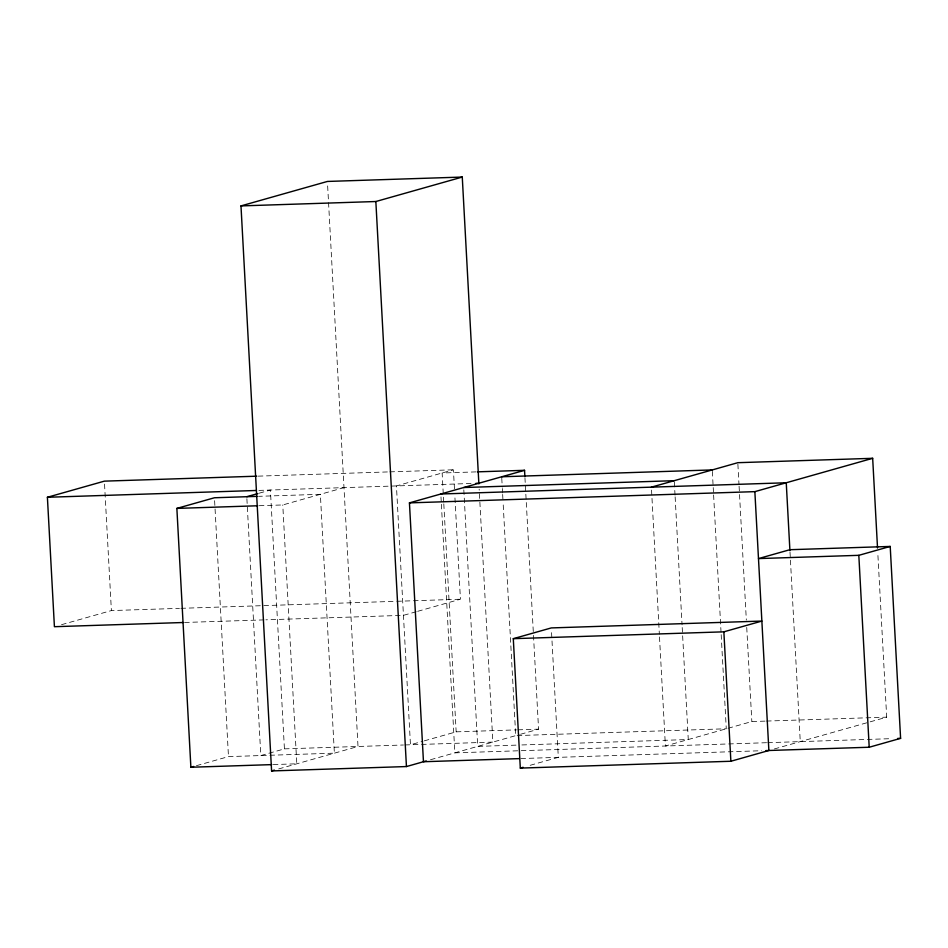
<?xml version="1.0" encoding="UTF-8"?>
<svg xmlns="http://www.w3.org/2000/svg" width="948" height="948" viewBox="0 0 948 948"><rect width="100%" height="100%" fill="white"/><g stroke="black" fill="none" stroke-linecap="round" stroke-linejoin="round"><path stroke-width="0.71" stroke-dasharray="4.74 3.56" d="M259.29 493.161L270.405 490.021L284.424 748.873L260.807 755.556L246.859 498.174M259.231 505.711L282.777 504.952L343.994 487.627M454.459 488.919L453.417 469.793L396.442 485.921L410.46 744.773L422.915 741.241M61.537 624.685L111.39 610.571L179.421 608.367M416.267 611.721L403.445 615.347L265.902 619.826M417.689 611.318L460.432 599.219L454.779 494.797M196.449 765.676L228.48 756.611L334.383 753.162L320.365 494.311L258.555 496.325M278.665 768.935L358.012 746.479L327.57 184.398M424.301 740.85L456.154 731.844L516.494 729.877M430.534 759.727L519.184 734.653M520.559 734.262L538.571 729.166L533.463 635.03M530.157 765.309L558.313 757.345L551.463 630.858M765.024 721.12L751.835 721.547L665.401 746.005L659.429 635.693M774.338 748.956L886.688 717.162L877.765 552.435M258.2 476.145L388.348 471.914M389.829 471.867L453.417 469.793M475.979 471.891L442.135 472.993L443.723 502.404M258.899 490.4L472.969 483.433M180.902 608.32L395.352 601.34M396.833 601.293L460.432 599.219M184.564 622.469L264.421 619.874M766.494 721.072L886.688 717.162M517.964 729.83L538.571 729.166M284.424 748.873L403.457 744.998M404.915 744.95L492.865 742.094L479.167 489.121M515.996 745.14L477.709 746.384L463.773 489.002M521.886 744.95L688.272 739.535L682.133 626.284M766.553 742.711L454.85 752.854L441.389 504.3M767.785 742.675L891.748 738.646M273.249 764.574L296.795 763.804L282.777 504.952M520.879 758.566L761.493 750.733M789.992 551.89L800.266 741.62M737.888 464.165L739.013 484.76M739.085 486.229L746.337 620.063M746.74 627.422L751.835 721.547M712.339 471.393L713.133 486.111M713.216 487.58L713.536 493.458M713.607 494.927L721.096 633.181M721.179 634.65L726.275 728.775L515.712 735.624L503.056 501.776M674.336 482.153L675.047 495.389M675.13 496.859L682.062 624.815M651.549 490.092L659.358 634.224M524.943 477.662L533.392 633.56M501.776 478.242L502.25 487.071M502.333 488.54L502.57 492.96M502.653 494.429L502.973 500.307M443.806 503.874L456.154 731.844M440.986 496.942L441.306 502.819M214.615 500.698L228.48 756.611M104.541 484.096L111.39 610.571"/><path stroke-width="1.42" d="M426.28 760.936L406.443 766.553L271.59 770.937L240.982 205.906L327.416 181.447L462.269 177.063L478.882 483.918M240.982 205.906L375.846 201.521L462.269 177.063M183.083 622.516L54.415 626.699L47.4 497.273L104.387 481.146L256.718 476.192M271.78 764.621L190.88 767.252L176.861 508.401L214.461 497.759L257.121 496.373M246.788 496.705L257.903 493.564M519.409 758.613L423.46 761.73L409.441 502.878L524.552 470.315L524.86 476.192M651.383 487.154L737.817 462.695L872.67 458.311L877.528 548.027M409.441 502.878L754.857 491.645L872.67 458.311M513.295 638.679L551.309 627.92L761.86 621.07L723.857 631.83L513.295 638.679L520.31 768.105L730.872 761.256L768.875 750.496L754.857 491.645M890.208 546.439L789.874 549.71L758.483 558.585L858.817 555.327L890.208 546.439L900.6 738.35L869.209 747.237L765.925 750.591M190.88 767.252L193.665 766.458M271.59 770.937L274.422 770.131M520.31 768.105L523.13 767.299M477.448 471.843L524.552 470.315M501.693 476.773L712.256 469.924M47.4 497.273L255.936 490.495M475.908 483.338L478.847 483.243M463.691 487.533L674.253 480.683M440.832 494.003L786.248 482.769L789.909 550.421M176.861 508.401L257.761 505.77M897.649 738.445L900.6 738.35M858.817 555.327L869.209 747.237M723.857 631.83L730.872 761.256M375.846 201.521L406.443 766.553"/></g></svg>
